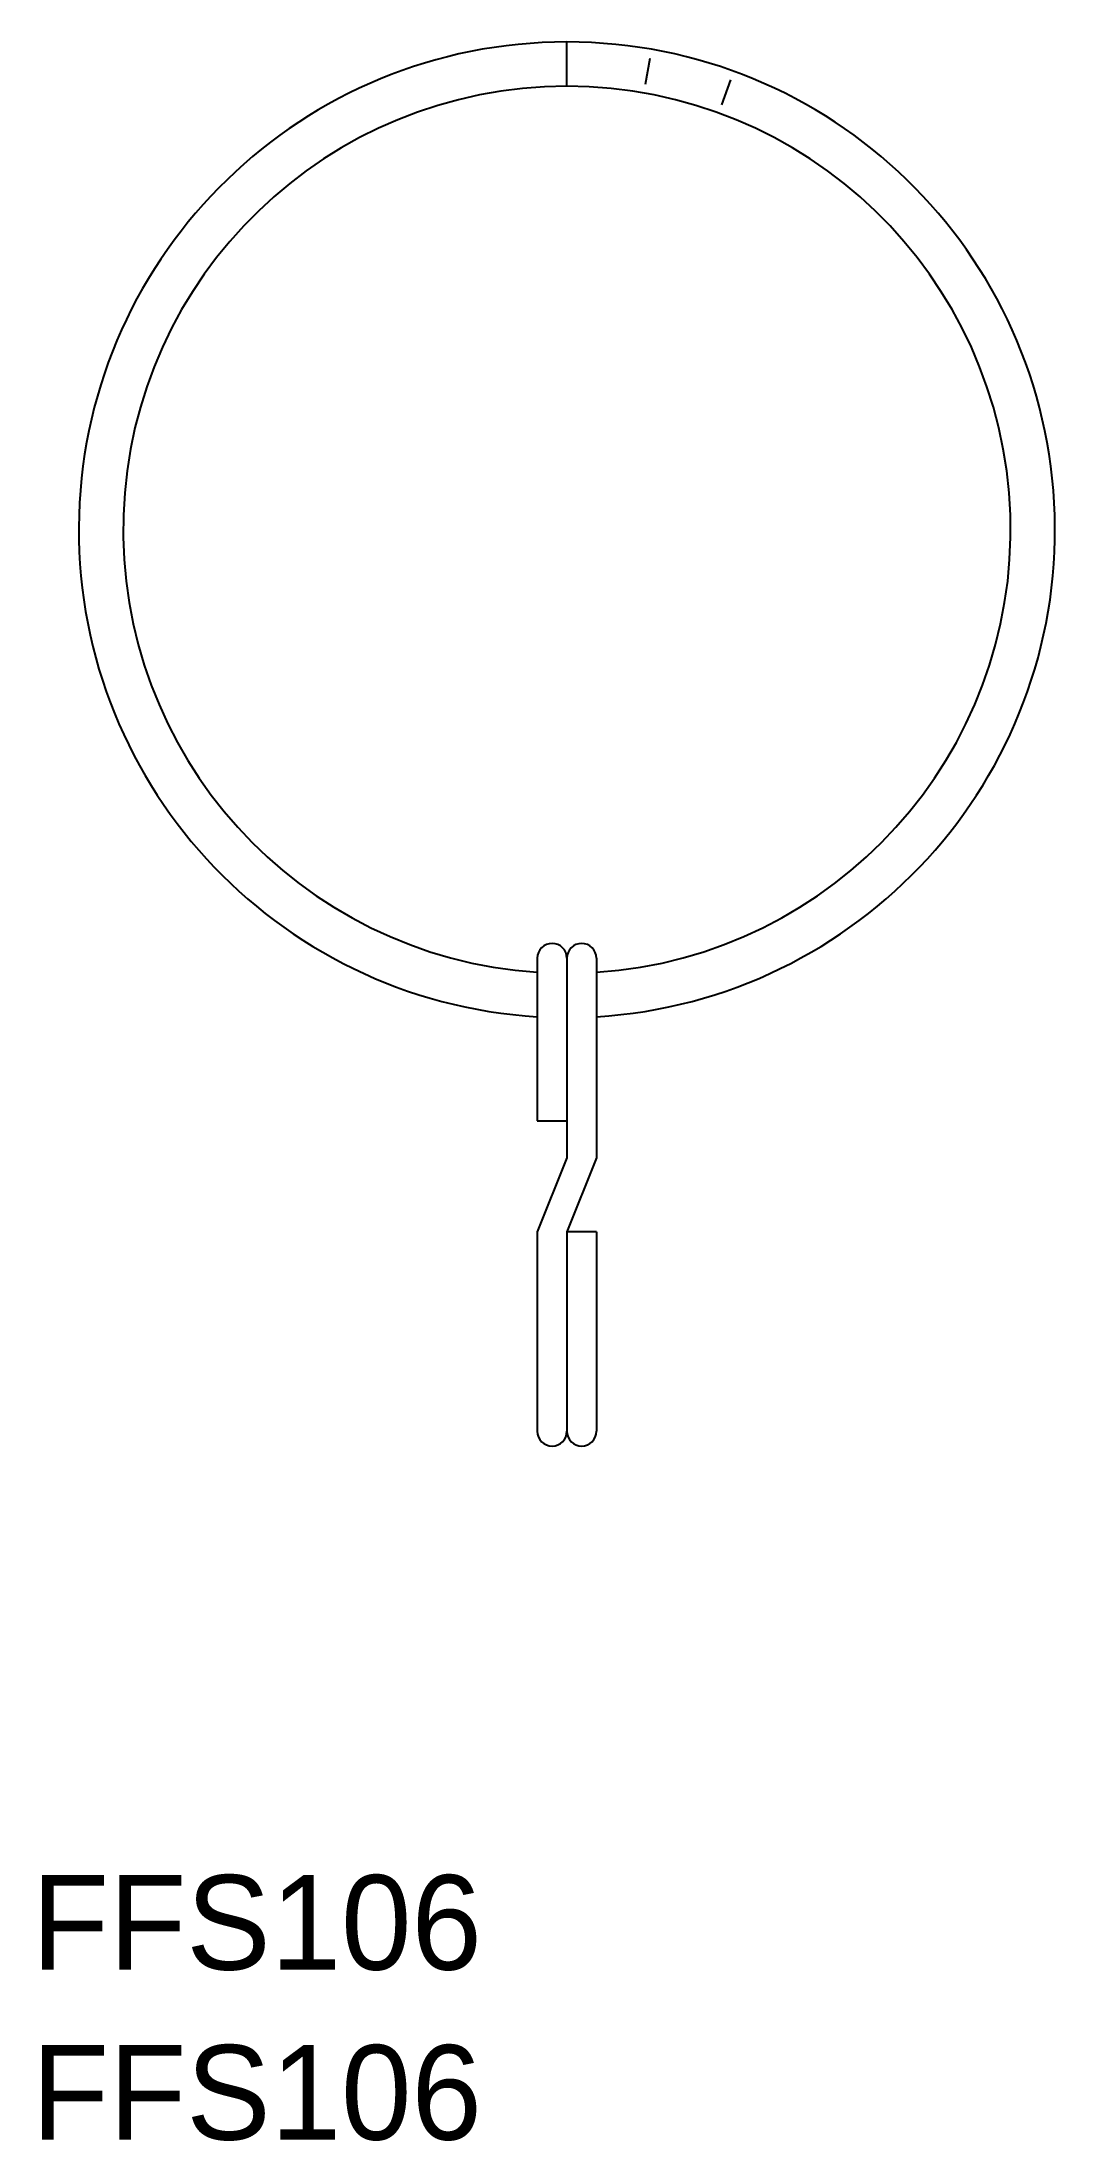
# Model space of a CAD drawing. Extents: x 1.7 to 36, y 1.9 to 72.9.
import ezdxf

# ---------------------------------------------------------------- set-up
doc = ezdxf.new("R2010")
doc.units = 0
doc.layers.get('0').update_dxf_attribs({"linetype": 'CONTINUOUS'})

msp = doc.modelspace()

# ---------------------------------------------------------------- linework, layer by layer
at = {"color": 7, "linetype": 'CONTINUOUS'}
for p, q in [((19.483, 71.424), (19.483, 72.924)), ((18.483, 41.933), (18.483, 36.433)), ((19.483, 41.933), (19.483, 35.183)), ((19.483, 41.933), (19.483, 35.183)), ((20.483, 41.933), (20.483, 35.183)), ((18.483, 36.433), (19.483, 36.433)), ((19.483, 35.183), (18.483, 32.683)), ((20.483, 35.183), (19.483, 32.683)), ((18.483, 32.683), (18.483, 25.933)), ((20.483, 32.683), (19.483, 32.683)), ((19.483, 32.683), (19.483, 25.933)), ((19.483, 32.683), (19.483, 25.933)), ((20.483, 32.683), (20.483, 25.933))]:
    msp.add_line(p, q, dxfattribs=at)
at = {"color": 3, "linetype": 'CONTINUOUS'}
for p, q in [((22.14, 71.492), (22.296, 72.378)), ((24.716, 70.801), (25.024, 71.647))]:
    msp.add_line(p, q, dxfattribs=at)
at = {"color": 7, "linetype": 'CONTINUOUS'}
for centre, radius, start, end in [((19.483, 56.424), 16.5, 273.4746, 266.5254), ((19.483, 56.424), 15, 273.82255, 266.17745), ((18.983, 41.933), 0.5, 0, 180), ((19.983, 41.933), 0.5, 0, 180), ((18.983, 25.933), 0.5, 180, 0), ((19.983, 25.933), 0.5, 180, 0)]:
    msp.add_arc(centre, radius, start, end, dxfattribs=at)

# ---------------------------------------------------------------- texts
for p in [(1.388, 7.721), (1.388, 1.971)]:
    msp.add_text('FFS106', height=3.2, dxfattribs=at).set_placement(p)

doc.saveas('drawing.dxf')
